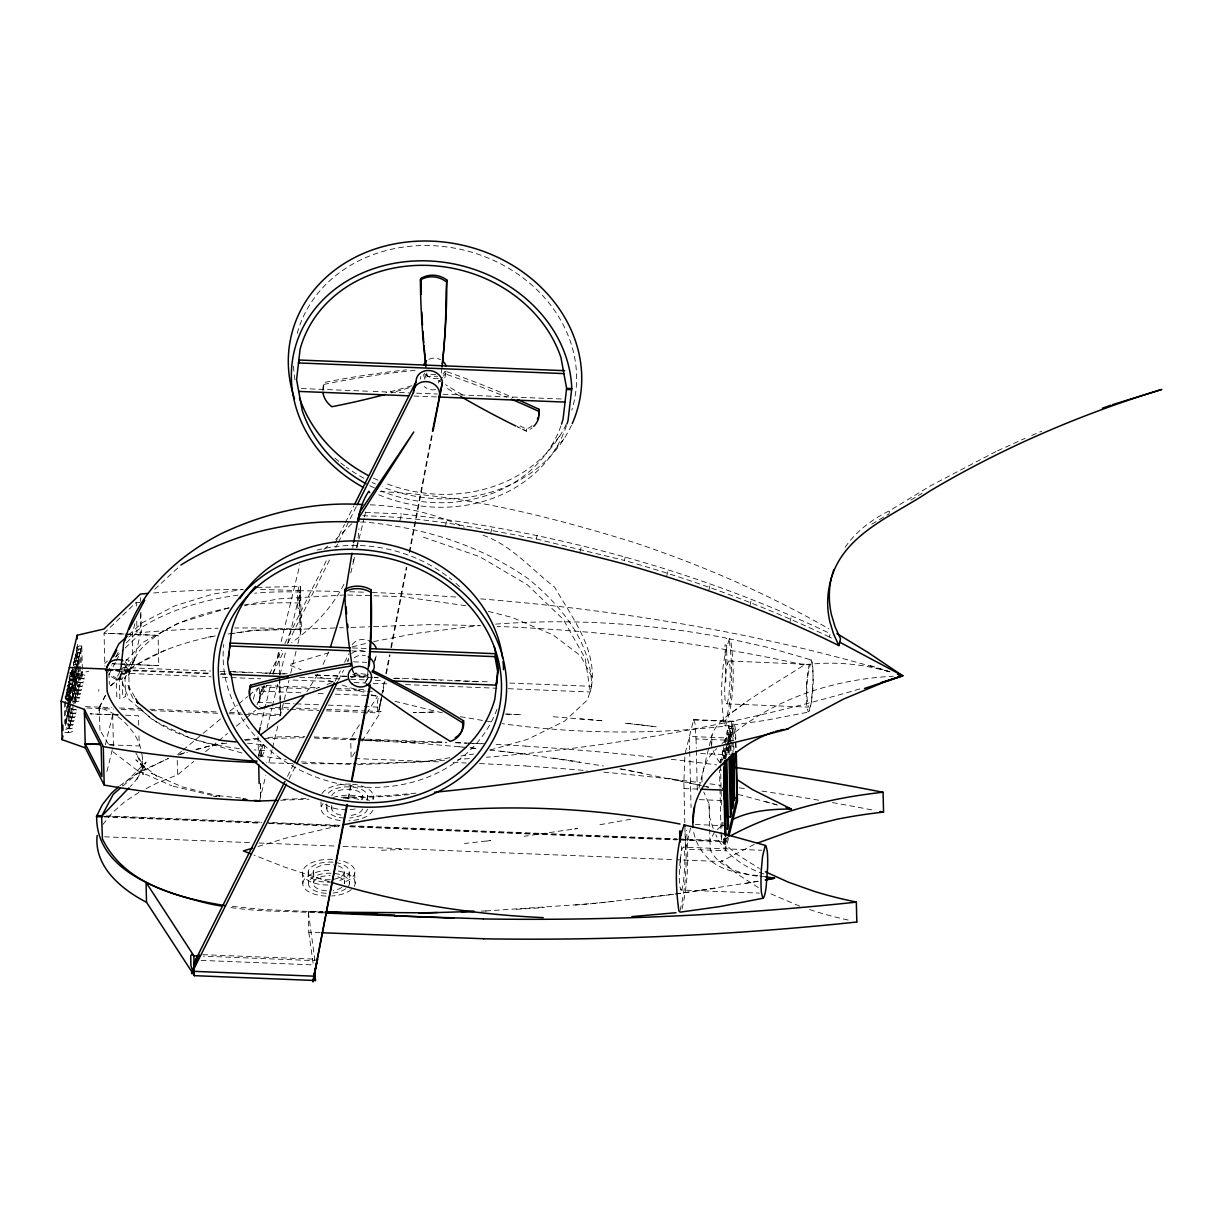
<?xml version="1.0" encoding="UTF-8"?>
<svg xmlns="http://www.w3.org/2000/svg" width="1223" height="1223" viewBox="0 0 1223 1223"><rect width="100%" height="100%" fill="white"/><g stroke="black" fill="none" stroke-linecap="round" stroke-linejoin="round"><path stroke-width="0.75" stroke-dasharray="5 3.75" d="M888.968 671.687C861.604 663.6 832.557 661.154 804.245 664.93C784.493 677.832 763.794 689.573 744.425 703.194C730.33 714.431 703.959 727.547 712.994 750.158A52.436 28.741 31.6 0 0 719.934 762.816M711.71 744.761L712.046 734.947M99.078 710.609L100.347 705.243M105.514 695.398L98.987 707.781C131.258 715.379 159.204 760.125 130.295 786.465M314.433 960.728L314.632 959.153L314.984 960.651L203.308 956.172M701.987 781.94C701.681 769.359 707.276 756.899 716.754 748.644M680.095 860.763L679.422 871.861A19.568 2.232 -87.7 0 0 679.759 885.941L680.814 889.962L759.3 893.111M684.804 757.159L683.871 781.971L684.788 822.651M358.079 538.166L358.951 528.825M720.057 762.189L720.378 759.376L723.496 759.514M724.765 758.764L727.043 747.222M241.94 753.001L192.21 738.967L153.731 720.714L129.118 699.48L120.068 676.716L120.664 671.137M680.278 859.127L682.021 848.838L683.428 847.126L761.914 850.275M130.066 671.106L128.721 675.524L124.624 678.673L134.53 659.916L131.962 660.405L121.872 679.499L118.891 679.743L129.164 660.267L126.336 659.533L123.722 664.502M130.387 669.807L129.042 674.209L124.945 677.359L125.602 696.56L122.866 697.721L122.193 678.184L119.212 678.429L119.885 698.333L116.888 698.333L116.2 678.062L108.969 673.766L109.321 684.345M438.293 383.013L438.644 380.353A862.032 747.589 1 0 0 442.802 382.952M352.728 547.873L353.233 544.357M382.891 691.866L383.074 690.307L382.661 691.759M264.672 685.904L257.044 704.647M378.121 698.471L377.617 701.406A11.236 3.058 -82.2 0 0 377.861 711.343L378.442 712.933L381.576 698.792M508.386 688.702L590.327 692.004C599.989 652.883 572.868 618.899 554.585 587.071C531.195 569.291 511.321 544.954 482.825 535.17M381.194 697.859L378.457 712.52L380.093 712.642L381.01 711.557L368.169 711.037M347.944 798.879L350.818 783.958M348.509 798.925L351.383 783.989M375.048 660.817L376.47 654.488M381.561 695.994L384.419 681.058M385.857 673.598L389.449 654.932M390.886 647.471L406.311 567.227M409.17 552.292L432.132 432.85M382.83 692.31L384.985 681.119M386.422 673.659L390.015 654.993M391.436 647.533L406.862 567.289M409.736 552.353L432.697 432.927M356.642 547.43L357.728 541.896M364.255 706.588L379.405 707.184L381.148 698.593M253.299 699.357L254.873 693.517L259.368 686.822M105.514 695.138L99.002 708.545L99.399 707.001L99.094 710.38M68.778 705.319L68.61 698.883L75.826 669.271M76.147 667.987L80.825 648.786A3.929 1.926 -1.4 0 0 76.453 650.544M66.623 700.106A3.929 1.926 -1.4 0 1 68.641 699.923L76.162 669.042L76.866 697.767M77.11 665.205L81.788 646.004L76.376 645.775L77.187 680.829M65.262 723.053L69.314 706.435M70.338 702.201L77.08 674.5L82.491 674.714L82.4 671.137M65.538 725.499L78.165 673.69L88.851 671.213M64.804 732.348L68.412 732.501L74.022 709.447M73.151 701.849A5.442 2.66 -1.4 0 1 75.933 701.605L82.491 674.714M98.589 691.148L98.971 689.573M105.346 744.822L112.684 714.706L118.218 714.935L90.105 713.85L118.218 714.981M134.851 623.699L132.267 634.324L133.001 664.548L158.807 665.572L158.073 635.364L104.047 633.239L104.857 666.138M106.951 771.499L113.418 744.945L112.684 714.706M140.309 613.778L140.767 632.673L133.001 664.548L112.317 663.753M271.506 702.858L258.252 702.323L260.973 691.178L263.526 686.072M260.667 725.636L264.229 711.022M264.672 709.187L270.466 685.43M273.142 674.469L278.92 650.712L279.517 674.806M281.152 641.571L299.849 564.812M259.826 757.633L263.419 742.911M267.011 728.189L271.934 707.949M272.393 706.099L277.774 684.024M280.006 674.821L285.846 650.896M287.634 643.543L300.491 590.755A1109.704 450.523 -2 0 1 342.104 591.535M259.566 800.973L265.804 775.382M268.907 762.693L272.072 749.714M272.53 747.865L277.957 725.591M244.34 714.339L280.342 715.776L288.964 680.34M290.738 673.109L296.165 650.85M297.862 643.787L301.424 629.172L337.655 627.888M350.787 572.899L354.762 556.603L353.019 562.014M356.963 547.552L364.026 518.567M364.469 516.763L365.784 511.321M348.631 658.417L347.852 661.597A13.239 11.435 13.7 0 1 348.234 658.631M399.875 520.723L401.526 513.92C549.524 530.644 695.566 569.352 830.188 633.575L829.362 636.969L832.313 638.467M374.131 662.652L376.072 654.702M444.805 377.907L446.364 371.532A11.787 10.197 13.7 0 1 443.445 376.011M379.405 707.184L382.111 696.055M445.34 526.486L447.006 519.683M490.591 533.702L492.242 526.914M362.681 515.8C421.232 516.626 478.957 527.984 536.286 538.961L537.111 535.552M579.84 552.414L581.491 545.611M829.362 636.969C763.458 605.492 694.695 580.237 624.418 560.44L625.243 557.046M666.581 576.629L668.232 569.826M708.698 590.709L710.349 583.906M685.308 752.955L693.655 719.613L733.907 721.264L735.436 729.305L736.231 749.989M698.975 788.193L711.434 736.995M728.419 838.382L725.392 850.795L685.43 849.19L690.613 827.91M749.806 606.058L751.457 599.255M721.57 762.51L722.396 750.922L725.514 751.044L726.523 746.901L726.707 754.362M724.413 742.651L725.407 738.509L728.541 738.631L729.55 734.503L726.416 734.381L726.6 741.841M726.416 734.381L727.425 730.238L730.544 730.36L731.568 726.416L731.889 739.762M723.557 759.04L724.505 755.187L721.387 755.05M727.502 745.403L733.601 721.218M725.438 759.116L728.526 746.458M729.841 741.046L733.586 726.324L735.482 739.732M724.322 838.03L724.413 841.791L721.28 841.669L722.151 831.808M727.425 837.144L725.713 844.222L723.833 844.145L724.413 841.791M789.783 622.629L791.449 615.826M996.011 451.516L930.871 485.577L889.748 510.618L888.922 514.012L870.654 524.789M120.068 676.716L122.942 667.513L210.601 671.03M360.617 522.068L364.148 522.007C422.73 527.495 480.18 544.999 528.642 579.014C561.372 605.966 591.061 641.922 591.703 686.332L587.468 699.892L564.659 721.081L527.74 739.273L489.98 750.112M680.003 910.6C686.745 884.474 687.234 856.757 684.911 829.958M682.052 908.857C688.075 883.281 688.809 856.39 686.455 830.264M322.765 390.305A22.136 18.849 22.6 0 1 323.743 384.45L324.599 382.402A894.12 764.482 21.6 0 1 406.495 369.881M353.814 675.402L354.838 672.971L368.352 674.607L367.328 677.038L353.814 675.402A893.753 716.433 6.6 0 1 352.591 668.461M328.712 651.951L322.153 666.397M364.958 682.816L368.612 676.716M259.673 693.9L264.03 685.935M269.503 674.163L281.428 650.346M284.837 643.543L327.458 558.452M335.133 543.15L344.504 524.422M345.36 522.725L353.875 505.711M258.252 702.323L266.782 685.308M272.744 673.399L283.828 651.278M288.093 642.763L330.714 557.688M335.821 547.476L337.533 544.067M338.374 542.37L356.275 506.643M287.497 776.376L293.459 764.467M335.224 681.089L340.346 670.877M344.596 662.377L348.861 653.862M289.041 779.02L295.859 765.399M338.481 680.324L343.587 670.112M108.312 670.082L127.972 672.176L138.275 652.226A152.08 74.465 -1.4 0 1 230.169 607.755M261.661 756.701L264.795 750.632A11.206 2.538 -83.9 0 0 263.816 745.311A11.007 2.492 -83.9 0 0 259.949 752.818A11.206 2.538 -83.9 0 0 259.566 755.676M107.395 672.91L111.629 664.884M115.849 656.873L118.386 652.058M115.375 662.331L108.648 675.065L115.879 679.361L120.236 671.106M116.216 660.741L119.564 654.381M136.808 779.693L146.103 762.082L122.438 785.273M714.614 831.869L709.952 840.705L710.257 849.756C719.43 868.605 742.453 874.155 761.516 876.845M343.953 584.181C332.029 607.846 313.134 627.445 291.594 642.625M317.751 674.377L306.942 691.561M367.649 809.183L366.136 811.736A20.546 10.059 -1.4 0 1 349.564 817.988M361.274 799.796L362.451 797.855A15.593 7.628 -1.4 0 0 349.61 789.324A15.593 7.628 -1.4 0 0 331.693 795.944M362.727 808.984L361.549 810.91A15.593 7.628 -1.4 0 1 348.876 815.588M355.557 739.64L350.206 739.258L359.638 724.459M366.594 713.529L377.54 696.361M355.144 752.145L351.169 758.382L350.68 738.509M362.115 741.214L381.01 711.557M365.952 681.242L367.97 678.123M845.169 547.277C856.146 531.103 872.366 519.163 889.748 510.618M372.984 810.207L370.707 813.417A26.218 12.842 -1.4 0 1 348.723 820.816M443.047 374.238L445.248 371.181L444.912 373.841A894.12 770.352 -1.3 0 1 506.643 397.2M439.393 381.484L442.711 376.898M732.332 712.321L738.371 707.765M102.854 824.501L112.073 812.959L124.379 802.028L139.59 791.938M729.443 638.803C720.133 665.618 720.362 696.667 724.199 724.796L725.484 726.003L765.139 720.454L808.495 712.107C814.136 695.872 813.983 677.068 811.675 660.053L768.441 647.517L729.443 638.803L730.727 640.026C734.564 668.14 734.794 699.189 725.484 726.003M550.595 447.114L559.737 436.061M555.12 449.514L564.277 438.461M729.137 754.881L728.449 726.294L733.586 726.324M125.663 661.23L143.045 642.32L177.427 623.44L229.527 607.632M351.857 523.673L335.668 539.404M722.044 743.599C767.799 700.229 831.227 679.361 893.371 676.227M140.034 602.45L136.288 602.297L104.047 633.239L158.073 635.41M104.796 663.462L107.471 660.879M126.275 642.824L137.022 632.52L140.767 632.673M115.696 657.118L123.813 649.352M125.159 648.052L141.379 632.52A591.428 289.622 -1.4 0 1 218.03 628.27M154.74 589.287L178.13 567.61M128.629 634.905L142.311 622.721L174.904 605.813L212.817 594.103L242.322 589.501M119.793 785.793L139.101 772.049L168.698 758.291M110.789 685.889L133.949 665.924L167.092 649.306M122.789 786.068L136.426 774.312L167.948 758.505M717.274 829.561L722.61 824.975M323.927 549.326L327.886 546.024M181.508 751.335L177.09 754.988L187.302 751.9M182.976 750.112L221.18 718.467M229.985 711.159L237.338 705.075M238.806 703.852L247.627 696.56M249.095 695.337L257.9 688.029M146.072 788.621L157.431 782.827L177.58 774.862L193.738 761.47M205.495 751.732L217.251 741.994M218.718 740.771L227.539 733.479M236.345 726.172L245.166 718.864M246.633 717.656L255.454 710.349M744.425 703.194L738.188 707.995M910.921 500.024L922.157 493.251M727.96 837.358L720.515 841.653L678.536 839.972M997.632 450.783L1025.149 438.308M754.362 844.359L721.004 861.542L677.114 859.769M1031.708 435.48L1041.553 431.245M328.972 652.654L288.75 664.792L301.148 669.669M195.818 749.332L222.922 743.049M258.022 846.515L285.448 838.244L340.865 825.296L268.449 822.452M215.202 635.945C177.029 643.436 138.168 657.148 110.59 685.797L110.574 685.277M178.497 755.034L187.394 752.405M196.292 749.76L210.524 745.541L227.035 743.08M352.178 646.845L368.215 642.901M728.77 660.986L726.661 665.633L724.765 685.721A19.568 2.232 -87.7 0 0 725.117 699.801L726.156 703.821L808.388 707.123C805.605 693.273 806.599 678.046 810.329 664.425L728.77 660.986L729.81 665.006A19.568 2.232 -87.7 0 1 730.162 679.086L728.923 695.107A24.781 2.828 -87.7 0 1 726.844 703.699L726.156 703.821M680.814 889.962L681.486 889.824A24.781 2.828 -87.7 0 0 683.581 881.248L684.804 865.227A19.568 2.232 -87.7 0 0 684.467 851.147L683.428 847.126M373.565 641.586L416.936 633.254L479.126 625.549M758.138 881.309L675.448 894.044M745.113 883.526L757.985 881.187M244.325 605.018L279.501 598.811L345.864 594.898M599.881 824.73L632.153 818.997M574.55 828.98L577.439 828.506L524.163 836.287M449.85 757.71L422.348 761.944L357.33 764.696M460.857 756.028L473.683 754.056M244.233 739.823L247.795 739.273A203.798 99.613 -1.4 0 1 260.56 738.065M228.044 634.034L253.742 630.212L301.424 629.172L253.773 630.365L228.12 634.187M207.956 637.183L215.294 636.082M245.38 740.358L262.119 738.585M715.302 888.326L675.325 894.028M673.613 894.303L593.461 903.598L483.345 911.15M639.874 898.615L673.46 894.258M486.601 841.072L490.79 840.537L464.45 843.473M575.207 905.081L614.191 901.366M415.942 793.146L387.706 795.638L340.315 797.304M399.202 849.649L401.572 849.435L379.94 850.321M495.682 624.112C572.41 618.334 649.81 623.44 725.361 637.886L729.198 639.69C733.051 667.987 733.28 699.235 723.924 726.233L721.341 726.584C648.511 734.626 574.749 733.739 502.164 723.664M516.351 909.3L544.48 907.588M99.201 707.842L99.965 730.299M339.551 627.827L343.327 627.689M350.909 627.43L371.731 626.696M373.611 626.635L428.509 624.693A1130.465 540.551 -6.9 0 1 480.608 625.779M283.446 799.307L308.089 798.436M280.648 800.224L309.052 799.231M343.113 798.038L386.651 796.494A1130.465 540.551 -6.9 0 0 412.35 794.354M481.159 911.12L488.374 910.875M257.075 587.437L300.384 586.383L301.439 629.218A591.428 289.622 -1.4 0 0 234.755 627.995M300.522 592.1L300.155 592.115A174.4 85.396 -1.4 0 0 254.644 593.216M110.299 669.455L128.736 668.996L129.225 689.375A152.08 74.465 -1.4 0 0 134.27 700.382M264.03 738.554L304.084 737.668M435.785 374.62L427.072 374.697L427.117 376.348L437.574 376.256M314.984 960.651L308.227 911.578L322.704 911.731M324.661 912.144L262.226 909.469L228.915 906.014M436.917 741.979L446.502 742.269M370.263 504.809C402.688 506.215 434.899 513.431 464.297 527.327M347.745 594.959L402.061 596.625L466.253 605.782M314.449 738.035L413.986 742.865L466.422 747.406M455.904 742.636L470.962 743.217M472.842 743.278L484.125 743.722M109.657 744.792L113.418 744.945M301.332 388.547L371.242 391.36M373.137 391.436L409.032 392.873M416.6 393.179L437.391 394.02M443.047 394.234L458.151 394.846M460.031 394.922L561.969 399.019M414.001 396.023L436.672 396.94M380.063 491.646C466.131 495.223 550.61 516.779 632.643 542.064C700.657 564.598 766.714 593.231 828.934 628.851M365.417 512.468L401.526 513.92M352.453 647.961L367.726 648.572M351.75 650.881L367.022 651.507M353.478 661.826L366.625 662.346M112.241 663.753L158.822 665.633M230.474 671.519L287.16 673.797M315.503 674.928L368.429 677.053M374.085 677.282L377.861 677.435M394.846 678.108L487.35 681.822M220.125 671.412L225.842 671.641M233.471 671.947L250.623 672.635M262.058 673.093L286.824 674.087M315.412 675.234L372.572 677.527M374.483 677.603L378.289 677.756M393.531 678.383L403.055 678.765M414.49 679.224L441.167 680.294M454.513 680.829L479.278 681.822M509.762 683.046L591.703 686.332M107.242 669.073L211.487 673.261M220.966 673.644L226.652 673.873M299.681 677.252L339.367 678.841M350.695 679.3L367.71 679.973M375.262 680.278L382.814 680.584M106.615 669.715L210.845 673.904M220.4 674.286L228.028 674.592M106.921 670.387L119.365 670.892M121.153 670.968L130.051 671.32M121.566 673.17L211.12 676.778M222.555 677.236L260.667 678.765M293.061 680.064L334.98 681.746M354.043 682.51L365.478 682.969M373.091 683.275L390.244 683.963M405.486 684.574L496.951 688.243M69.482 672.956L74.878 673.17L75.612 702.95M74.909 674.225L69.497 674.011L70.185 701.635M70.965 674.347L74.557 674.485L75.291 704.265M70.98 675.386L74.588 675.539M266.4 685.614L319.096 687.723M336.035 688.411L356.734 689.237M358.614 689.313L366.136 689.619M261.263 686.898L314.265 689.023M336.982 689.94L365.371 691.071M367.267 691.148L372.954 691.377M260.973 691.178L301.041 692.799M318.209 693.487L325.838 693.793M335.377 694.175L369.285 695.535M371.119 695.612L378.457 695.902M284.76 703.393L294.223 703.775M296.119 703.852L318.836 704.754M328.299 705.136L362.375 706.512M693.349 719.95L733.311 721.555M506.75 714.094L521.426 714.767L505.13 714.064M275.129 707.307L288.475 707.842M296.104 708.148L317.093 708.988M326.633 709.371L366.334 710.96M728.449 726.294L733.372 726.569M269.794 708.576L288.659 709.325M290.554 709.401L318.851 710.548M326.403 710.853L379.222 712.963M728.587 726.126L729.611 728.663L732.73 728.786L733.617 739.655M85.442 706.634L111.981 707.689M119.564 707.995L140.416 708.836M149.894 709.218L218.122 711.954M229.496 712.413L240.855 712.871M248.437 713.177L280.663 714.461M87.032 708.01L113.556 709.08M121.138 709.386L141.99 710.227M151.469 710.609L217.801 713.269M229.175 713.728L242.444 714.263M125.587 715.256L138.489 715.745L138.719 725.224M693.655 719.613L695.046 723.634L696.04 738.921L734.09 740.45M325.043 737.484L356.306 738.738M358.186 738.814L446.181 742.346M455.43 742.713L466.529 743.156M468.378 743.232L481.327 743.752M350.206 739.258L359.715 739.64M361.626 739.716L436.733 742.743M700.534 753.567L725.27 754.56M364.469 740.267L383.166 741.016M109.428 744.822L139.223 746.015L138.902 732.776M721.723 770.108L719.537 770.031L719.95 787M354.93 758.535L441.641 762.021M453.014 762.479L466.284 763.014M479.554 763.549L525.814 765.919M683.947 788.545L699.174 789.156M699.434 799.628L722.258 800.545M695.291 824.531L723.817 825.678M106.218 815.94L260.82 822.146M350.512 825.754L676.885 838.856M678.78 838.932L720.775 840.614L736.231 853.853L759.422 868.529M103.542 816.368L261.814 822.712M269.442 823.018L340.009 825.861M349.533 826.244L709.952 840.705L709.676 829.622M104.062 816.903L260.56 823.186M268.189 823.492L338.817 826.335M350.267 826.794L676.625 839.895M104.551 836.792L251.51 842.693M259.138 842.999L335.484 846.056M343.113 846.362L675.203 859.693M308.227 911.578L323.438 912.19M323.331 912.954L282.681 911.318A203.798 99.98 -1.4 0 1 228.013 907.16M308.334 912.358L308.808 932.232L320.074 932.69M202.743 954.659L315.672 959.199M201.122 960.391L312.798 964.871M301.393 761.929L355.465 764.604M496.125 744.348L525.324 746.045M553.285 716.739L603.658 720.882L580.268 718.864M400.961 742.086L418.541 743.263M459.252 746.779L462.86 747.146M470.091 747.865L477.306 748.583L468.21 747.559M240.564 798.008L216.761 795.531L219.895 796.249L182.166 786.893L151.163 773.181L157.003 776.208L135.799 759.819L146.378 770.261L135.86 753.032M213.306 796.158L217.006 796.54L171.617 785.823M247.459 743.187L263.22 744.868M264.795 750.632L261.615 750.295A152.08 74.465 -1.4 0 1 254.155 749.913M489.75 749.989L521.732 753.613L603.459 765.95M500.421 751.197L526.532 754.285M553.209 758.046L579.947 761.975M258.664 755.554L286.518 759.835M757.878 875.607C739.625 873.497 719.567 870.883 706.344 856.65A52.436 50.495 -58.4 0 1 693.395 830.616M759.728 875.897L765.292 876.769M460.352 716.678L483.972 720.683M485.791 720.989L493.068 722.212M620.902 768.9L701.421 785.563M619.816 768.885L645.316 773.609M442.344 712.871L394.158 701.085M669.18 778.363L701.345 785.594M536.286 538.961L624.418 560.44M803.863 664.991L802.548 664.67C723.083 646.799 642.167 636.052 561.005 630.013A1130.465 540.551 -6.9 0 0 497.211 626.405M488.344 611.393L512.269 617.477L553.148 634.997L580.573 655.773L592.712 678.368M738.172 794.43L777.125 804.826M371.165 694.71L378.243 696.682M329.354 881.829L284.149 866.939L254.032 855.106M765.078 801.524L777.369 805.055M870.057 665.511L889.977 671.779M333.115 682.006L315.32 675.234M342.18 685.033L365.723 692.906M809.626 909.53L814.518 911.166A283.002 138.581 -1.4 0 0 849.481 920.353M423.479 537.218L479.584 556.664L527.266 584.686L563.268 619.388L585.16 658.387L590.327 692.004M799.659 906.151L767.509 892.438M759.223 872.213L764.329 874.216M137.343 770.658L171.755 785.793M532.158 425.65A22.136 19.125 -0.2 0 1 526.425 429.028L524.805 428.264A862.032 747.589 1 0 1 517.39 424.61M755.814 870.883C738.906 863.652 723.634 851.712 715.776 834.743M758.413 887.592L736.72 873.726L721.264 860.488M112.837 751.702L137.526 770.643M108.373 744.073L99.736 729.734M713.192 828.537L709.447 816.643L709.05 803.725L703.775 792.045M134.836 697.125L127.62 684.651L129.225 689.375M137.389 755.768L142.097 767.188L143.091 774.786L142.51 757.541M351.307 667.789L355.037 676.304A861.649 752.756 2.8 0 1 348.861 678.75M424.549 373.107L426.46 379.558M423.479 374.483L424.916 379.329M354.12 886.476A26.218 12.842 -1.4 0 0 355.22 883.144L354.242 868.712A26.218 12.842 -1.4 0 0 339.474 860.228M355.22 883.144L354.517 879.826A26.218 12.842 -1.4 0 0 338.159 871.051M308.808 932.232L313.424 965.666M337.808 876.784A15.593 7.628 -1.4 0 1 344.336 881.554L344.55 883.541L344.06 870.44A15.593 7.628 -1.4 0 0 337.533 865.67M348.341 886.323A20.546 10.059 -1.4 0 0 349.488 883.725L349.243 881.11A20.546 10.059 -1.4 0 0 327.168 873.268A20.546 10.059 -1.4 0 0 308.471 883.663A20.546 10.059 -1.4 0 0 327.275 893.325M355.037 676.304L354.945 673.644A862.032 752.986 2.9 0 1 351.872 674.897M735.573 742.437L735.742 749.867M733.785 746.076L733.876 749.791M732.73 728.786L733.005 740.098M733.051 741.994L733.28 751.411M731.629 722.059L731.797 728.755M731.935 741.673L732.164 751.197M730.544 730.36L730.865 743.416M730.911 745.281L731.094 752.741M729.611 728.663L730.162 751.289M729.55 734.503L729.948 751.289M729.367 741.245L729.29 738.065L689.329 736.46L689.65 749.546M727.028 664.165L726.554 645.163L724.994 644.857L725.912 682.342M728.541 738.631L728.954 755.417M727.425 730.238L728.021 754.484M726.645 743.706L726.921 754.897M725.407 738.509L725.591 745.969M725.636 747.834L725.912 759.024M725.514 751.044L725.698 758.505M724.551 748.247L724.765 757.572M724.505 755.187L724.597 758.917M723.404 746.779L723.68 757.97M725.575 838.657L725.713 844.222M725.071 837.526L725.392 850.795M722.396 750.922L722.625 760.247M723.695 838.581L723.833 844.145M723.022 822.208L723.114 825.938M720.378 759.376L720.469 763.198M720.515 765.094L721.539 807.042M721.922 822.284L722.105 829.913M719.995 788.881L721.004 830.356M721.05 832.236L721.28 841.669M709.05 803.725L709.63 827.772M696.04 738.921L696.269 748.384M696.33 750.28L697.293 790.089M689.696 751.426L691.071 807.532M684.834 824.547L685.43 849.19M681.578 846.499L681.67 850.306M680.278 857.308L680.554 868.483M373.244 795.745L373.336 799.445M367.496 795.439L367.634 801.004M362.589 795.867L362.665 799.567M349.212 872.611L349.488 883.725M331.739 805.361L331.83 809.06M326.786 803.924L326.923 809.488M320.992 801.768L321.16 809.183M313.195 871.846L313.47 882.975M308.272 871.663L308.548 882.792M300.399 633.438L299.467 594.974L300.231 634.156M302.54 872.244L302.815 883.373A26.218 12.842 -1.4 0 0 328.238 896.107M279.761 677.832L280.312 699.816M280.342 701.65L280.74 717.412M279.44 679.147L280.342 715.776M259.414 688.625L259.857 706.695M260.438 783.347L260.759 796.173M260.285 784.004L260.606 796.8M257.992 736.613L258.496 757.006M177.228 760.4L177.58 774.862M140.523 597.711L140.614 601.38M140.874 612.371L141.379 632.52M136.288 602.297L136.38 606.073M136.747 621.177L137.022 632.52M82.354 669.333L81.788 646.004A3.929 1.926 -1.4 0 0 77.416 647.762A3.929 1.926 -1.4 0 0 80.856 649.841A3.929 1.926 -1.4 0 0 76.483 651.599A3.929 1.926 -1.4 0 0 79.908 653.678A3.929 1.926 -1.4 0 0 75.536 655.436A3.929 1.926 -1.4 0 0 78.975 657.515A3.929 1.926 -1.4 0 0 74.603 659.289A3.929 1.926 -1.4 0 0 78.043 661.353A3.929 1.926 -1.4 0 0 73.762 662.866A3.929 1.926 -1.4 0 0 76.116 665.098M80.825 648.786L81.207 664.196M81.375 671.381L81.544 678.566M76.468 651.049A3.929 1.926 -1.4 0 0 79.892 652.623L80.183 664.456M80.214 666.245L80.611 682.403M75.78 664.915L75.52 654.381A3.929 1.926 -1.4 0 0 78.945 656.461L79.159 664.701M79.189 666.489L79.678 686.241M75.322 688.503L74.588 658.234A3.929 1.926 -1.4 0 0 78.012 660.298L78.134 664.945M78.18 666.749L78.746 690.078M77.446 644.383L78.134 676.992M74.389 692.356L73.64 662.071A3.929 1.926 -1.4 0 0 77.08 664.15L77.813 693.93M75.811 666.214L76.254 684.666M71.79 670.25A3.929 1.926 -1.4 0 0 75.215 671.824L75.933 701.605M70.598 674.897A5.442 2.66 -1.4 0 0 74.236 675.83L74.924 703.821M70.475 702.491L69.864 677.603A3.929 1.926 -1.4 0 0 73.304 679.667L73.9 704.066M72.738 666.963L73.456 696.193M69.665 711.725L68.931 681.44A3.929 1.926 -1.4 0 0 72.356 683.519L72.83 702.522M72.876 704.31L73.09 713.299M72.509 700.03L71.805 670.8A3.929 1.926 -1.4 0 1 73.273 669.485M68.733 715.562L67.984 685.277A3.929 1.926 -1.4 0 0 71.423 687.357L71.76 700.978M71.928 708.163L72.157 717.137M67.066 689.619A3.929 1.926 -1.4 0 0 70.491 691.194L70.735 701.222M70.903 708.407L71.224 720.974M69.191 675.325L69.849 702.247M66.287 699.908L66.118 692.952A3.929 1.926 -1.4 0 0 69.558 695.031L69.711 701.482M69.757 703.271L70.277 724.811M68.824 707.108L69.344 728.648M67.754 705.564L68.412 732.501M67.051 689.115L67.357 701.452M67.387 702.736L67.8 719.399M66.455 706.573L66.852 723.236M69.558 695.031A3.929 1.926 -1.4 0 0 65.186 696.804L65.216 698.348M65.293 701.436L65.92 727.074M64.284 702.201L64.819 723.741M300.384 586.383L300.782 602.939L297.51 603.015A152.08 74.465 -1.4 0 0 244.814 605.416M526.425 429.028L526.44 431.153L517.375 426.781L526.44 431.153A22.136 19.125 -0.2 0 0 532.173 427.79M349.64 591.749A1109.704 450.523 -2 0 1 364.699 592.222M372.22 592.498A1109.704 450.523 -2 0 1 457.998 597.176M480.715 598.888A1109.704 450.523 -2 0 1 890.222 671.962M153.701 592.972A591.428 289.622 -1.4 0 1 243.377 589.486M260.56 589.578A591.428 289.622 -1.4 0 1 300.491 590.755M859.8 688.946A1109.704 626.054 -3.7 0 1 486.357 757.251M469.265 758.581A1109.704 626.054 -3.7 0 1 457.861 759.376M444.545 760.217A1109.704 626.054 -3.7 0 1 353.279 763.595M351.383 763.611A1109.704 626.054 -3.7 0 1 302.066 763.611M292.603 763.458A1109.704 626.054 -3.7 0 1 266.171 762.816M323.743 384.45A893.753 764.344 21.6 0 1 417.074 370.126M323.759 390.29A22.136 18.849 22.6 0 1 324.599 382.402M411.845 385.749A861.649 730.024 23.6 0 1 385.887 392.858M409.308 387.691A862.032 730.528 23.6 0 1 391.054 392.889M462.386 394.815A862.032 747.589 1 0 1 445.569 384.679M446.854 371.731A893.753 769.894 -1.4 0 1 512.941 397.536M459.313 395.686A861.649 747.391 1 0 1 445.248 387.294M441.778 368.429A862.032 778.118 22.9 0 1 441.213 373.046M427.117 376.348A894.12 815.175 24.1 0 1 426.705 373.137M435.541 389.633A11.787 10.197 13.7 0 1 424.167 386.514M420.559 379.115A11.787 10.197 13.7 0 1 420.895 376.47M438.262 378.473A11.787 10.197 13.7 0 1 424.977 373.153M428.921 359.287A11.787 10.197 13.7 0 1 440.616 359.745M571.462 425.329A147.769 127.727 13.7 0 1 382.188 486.83M375.4 483.956A147.769 127.727 13.7 0 1 372.067 482.428M363.904 478.269A147.769 127.727 13.7 0 1 346.201 467.094M344.672 465.963A147.769 127.727 13.7 0 1 340.193 462.508M338.74 461.331A147.769 127.727 13.7 0 1 334.491 457.708M566.463 425.635A141.226 122.071 13.7 0 1 376.776 493.97M297.22 333.359A142.587 123.248 13.7 0 1 469.586 251.602A142.587 123.248 13.7 0 1 571.783 410.148M566.218 424.35A142.587 123.248 13.7 0 1 384.863 483.07M377.968 480.18A142.587 123.248 13.7 0 1 372.923 477.841M294.972 379.833A142.587 123.248 13.7 0 1 293.52 365.387M560.944 425.833A136.059 117.607 13.7 0 1 381.117 490.912M374.269 487.901A136.059 117.607 13.7 0 1 369.285 485.455M128.828 637.045A174.4 85.396 -1.4 0 1 237.874 595.127M124.654 664.96A11.206 9.432 27.3 0 1 127.972 672.176M525.768 766.041A1511.781 740.267 -1.4 0 1 587.147 770.658M603.795 772.141A1511.781 740.267 -1.4 0 1 700.871 782.705M709.936 783.851A1511.781 740.267 -1.4 0 1 720.79 785.288M739.334 787.826A1511.781 740.267 -1.4 0 1 744.99 788.636M761.883 791.098A1511.781 740.267 -1.4 0 1 819.548 800.346M832.435 802.594A1511.781 740.267 -1.4 0 1 874.445 810.39M525.294 746.152A1511.827 740.282 -1.4 0 1 654.825 757.434M671.274 759.3A1511.827 740.282 -1.4 0 1 716.693 764.925M267.898 737.5A203.798 99.613 -1.4 0 1 304.817 736.643M314.036 736.949A203.798 99.613 -1.4 0 1 324.997 737.576M340.239 820.511A26.218 12.842 -1.4 0 1 323.04 803.664M333.069 797.518A26.218 12.842 -1.4 0 1 369.331 800.622M355.174 808.969A26.218 12.842 -1.4 0 1 348.448 809.702M346.736 809.748A26.218 12.842 -1.4 0 1 325.089 804.306M322.001 793.62A26.218 12.842 -1.4 0 1 350.833 784.126M352.514 784.249A26.218 12.842 -1.4 0 1 372.709 799.093M328.268 793.192A20.546 10.059 -1.4 0 1 355.373 787.536A20.546 10.059 -1.4 0 1 365.86 800.622M344.198 818.034A20.546 10.059 -1.4 0 1 328.544 804.306M345.131 798.053A20.546 10.059 -1.4 0 1 358.782 799.445M340.911 815.099A15.593 7.628 -1.4 0 1 331.968 807.073M70.231 674.026A5.442 2.66 -1.4 0 1 75.23 672.879A3.929 1.926 -1.4 0 1 71.805 671.305M75.52 654.381A3.929 1.926 -1.4 0 1 79.892 652.623M74.588 658.234A3.929 1.926 -1.4 0 1 78.945 656.461M73.64 662.071A3.929 1.926 -1.4 0 1 78.012 660.298M73.472 664.976A3.929 1.926 -1.4 0 1 77.08 664.15M70.2 672.971A5.442 2.66 -1.4 0 1 75.215 671.824M331.785 682.755A862.032 752.986 2.9 0 1 325.547 685.094M319.295 687.372A862.032 752.986 2.9 0 1 316.161 688.503M368.077 670.128A862.032 702.935 6.9 0 1 367.328 677.038M368.658 674.683A11.787 10.197 13.7 0 1 354.487 672.482M354.135 657.943A11.787 10.197 13.7 0 1 365.387 655.742M496.981 709.309A141.226 122.071 13.7 0 1 335.438 782.995A141.226 122.071 13.7 0 1 223.717 644.536M317.002 550.151A136.059 117.607 13.7 0 1 451.791 579.84M455.904 583.34A136.059 117.607 13.7 0 1 460.093 587.178M352.193 644.766A13.239 11.435 13.7 0 1 370.034 641.265M351.505 653.602A13.239 11.435 13.7 0 1 367.313 652.409M259.016 755.615A11.16 1.269 -87.7 0 1 260.912 744.715A11.16 1.269 -87.7 0 1 261.401 758.78M239.311 748.568A152.08 74.465 -1.4 0 1 139.942 707.903M125.327 662.193A11.206 9.769 -1.4 0 1 128.736 668.996M351.322 889.595A26.218 12.842 -1.4 0 1 331.662 895.985M302.815 883.373A26.218 12.842 -1.4 0 1 329.782 870.409M354.945 872.03A26.218 12.842 -1.4 0 1 342.654 882.761M327.963 884.993A26.218 12.842 -1.4 0 1 302.647 871.403A26.218 12.842 -1.4 0 1 332.931 859.387M335.714 862.536A20.546 10.059 -1.4 0 1 349.258 871.296A20.546 10.059 -1.4 0 1 337.472 881.095M332.35 881.982A20.546 10.059 -1.4 0 1 308.211 872.106A20.546 10.059 -1.4 0 1 334.017 862.307M345.864 888.693A20.546 10.059 -1.4 0 1 332.625 893.096M341.89 887.317A15.593 7.628 -1.4 0 1 333.222 890.527M326.495 890.833A15.593 7.628 -1.4 0 1 313.531 882.639A15.593 7.628 -1.4 0 1 330.195 875.622M344.29 872.427A15.593 7.628 -1.4 0 1 331.632 879.597M330.286 879.704A15.593 7.628 -1.4 0 1 313.271 871.525A15.593 7.628 -1.4 0 1 333.894 864.844M70.628 675.952A5.442 2.66 -1.4 0 0 74.251 676.885A3.929 1.926 -1.4 0 0 69.894 678.658A3.929 1.926 -1.4 0 0 73.319 680.722A3.929 1.926 -1.4 0 0 68.947 682.495A3.929 1.926 -1.4 0 0 72.386 684.574A3.929 1.926 -1.4 0 0 68.014 686.332A3.929 1.926 -1.4 0 0 71.454 688.411A3.929 1.926 -1.4 0 0 67.082 690.169A3.929 1.926 -1.4 0 0 70.521 692.249A3.929 1.926 -1.4 0 0 66.149 694.007A3.929 1.926 -1.4 0 0 69.573 696.086A3.929 1.926 -1.4 0 0 65.216 697.859A3.929 1.926 -1.4 0 0 68.641 699.923M65.736 729.474A3.929 1.926 -1.4 0 1 71.5 729.091A3.929 1.926 -1.4 0 1 71.561 731.935A3.929 1.926 -1.4 0 1 65.782 731.828M76.04 709.279A3.929 1.926 -1.4 0 1 70.598 707.872M68.61 698.883A3.929 1.926 -1.4 0 1 65.186 696.804M66.118 692.952A3.929 1.926 -1.4 0 1 70.491 691.194M67.311 688.625A3.929 1.926 -1.4 0 1 71.423 687.357M67.984 685.277A3.929 1.926 -1.4 0 1 72.356 683.519M68.931 681.44A3.929 1.926 -1.4 0 1 73.304 679.667M69.864 677.603A3.929 1.926 -1.4 0 1 74.236 675.83M806.721 682.908L806.416 689.741A23.772 2.721 -87.7 0 0 806.844 706.848L808.113 711.74L808.923 711.572A30.101 3.44 -87.7 0 0 811.46 701.146L812.974 681.685A23.772 2.721 -87.7 0 0 812.546 664.563L811.277 659.686L810.452 659.839L807.914 670.265L806.721 682.908M432.743 712.015L413.481 712.688L435.052 712.061L432.743 712.015M641.494 724.933L624.647 723.129L656.308 726.859L641.494 724.933M708.499 787.199L703.133 785.992L708.514 787.199M299.696 603.26A11.16 1.269 -87.7 0 0 299.283 586.413A11.16 1.269 -87.7 0 0 297.51 603.015A11.16 1.269 -87.7 0 0 299.696 603.26M74.053 701.268A3.929 1.926 -1.4 0 0 80.305 699.846A3.929 1.926 -1.4 0 0 74.863 697.936A3.929 1.926 -1.4 0 0 74.053 701.268M79.663 678.23A3.929 1.926 -1.4 0 0 85.916 676.793A3.929 1.926 -1.4 0 0 80.473 674.897A3.929 1.926 -1.4 0 0 79.663 678.23M78.731 682.067A3.929 1.926 -1.4 0 0 84.983 680.645A3.929 1.926 -1.4 0 0 79.541 678.734A3.929 1.926 -1.4 0 0 78.731 682.067M77.798 685.904A3.929 1.926 -1.4 0 0 84.051 684.483A3.929 1.926 -1.4 0 0 78.608 682.587A3.929 1.926 -1.4 0 0 77.798 685.904M76.85 689.741A3.929 1.926 -1.4 0 0 83.118 688.32A3.929 1.926 -1.4 0 0 77.66 686.424A3.929 1.926 -1.4 0 0 76.85 689.741M75.918 693.594A3.929 1.926 -1.4 0 0 82.17 692.157A3.929 1.926 -1.4 0 0 76.728 690.261A3.929 1.926 -1.4 0 0 75.918 693.594M74.985 697.431A3.929 1.926 -1.4 0 0 81.238 695.994A3.929 1.926 -1.4 0 0 75.795 694.098A3.929 1.926 -1.4 0 0 74.985 697.431M67.464 728.312A3.929 1.926 -1.4 0 0 73.716 726.89A3.929 1.926 -1.4 0 0 68.274 724.994A3.929 1.926 -1.4 0 0 67.464 728.312M68.396 724.475A3.929 1.926 -1.4 0 0 74.649 723.053A3.929 1.926 -1.4 0 0 69.207 721.157A3.929 1.926 -1.4 0 0 68.396 724.475M69.329 720.637A3.929 1.926 -1.4 0 0 75.581 719.216A3.929 1.926 -1.4 0 0 70.139 717.32A3.929 1.926 -1.4 0 0 69.329 720.637M70.261 716.8A3.929 1.926 -1.4 0 0 76.529 715.363A3.929 1.926 -1.4 0 0 71.072 713.468A3.929 1.926 -1.4 0 0 70.261 716.8M71.194 712.963A3.929 1.926 -1.4 0 0 77.462 711.526A3.929 1.926 -1.4 0 0 72.004 709.63A3.929 1.926 -1.4 0 0 71.194 712.963"/><path stroke-width="1.5" d="M724.551 761.302L723.817 783.576L725.025 835.63M250.302 687.357L250.455 685.277A893.753 776.697 5.4 0 1 350.466 663.432L350.558 666.092A894.12 777.14 5.4 0 0 250.302 687.357A22.136 19.278 4.2 0 0 258.619 709.004L268.418 706.206A861.649 752.756 2.8 0 0 347.317 679.361M725.254 760.523L724.261 782.919L725.484 834.942M120.863 669.287L123.661 643.283L126.489 634.248M350.542 647.884L230.26 643.053L227.616 662.713L229.756 674.439L288.338 676.793M228.441 658.723L229.251 651.767M229.649 648.282L231.85 629.234A136.059 117.607 13.7 0 1 255.576 586.367M392.247 680.966L496.079 685.125L497.654 671.427L494.948 656.644L495.651 653.709L369.636 648.649M503.387 669.761L503.509 668.66A141.226 122.071 13.7 0 0 503.02 661.536M366.029 483.727A136.059 117.607 13.7 0 1 302.234 410.531L296.577 379.68L300.109 349.121A136.059 117.607 13.7 0 1 427.469 265.391A136.059 117.607 13.7 0 1 560.96 357.529L566.616 388.379L563.084 418.939A136.059 117.607 13.7 0 1 561.525 424.106M363.537 487.518A141.226 122.071 13.7 0 1 358.629 274.732A141.226 122.071 13.7 0 1 571.753 388.547L568.084 420.269A141.226 122.071 13.7 0 1 567.044 423.846M693.135 827.405C690.46 804.214 702.384 782.735 718.895 767.463L718.941 767.402C734.702 752.313 752.833 738.86 773.746 731.996M352.3 666.718A893.753 716.433 6.6 0 1 344.718 591.856L345.008 589.379A22.136 17.886 6.8 0 1 370.966 589.761L371.272 598.23A861.649 702.95 6.9 0 1 369.193 665.969M368.245 668.4A862.032 702.935 6.9 0 0 370.737 593.736L370.966 589.761M106.89 670.601L105.423 670.326M351.964 553.163L346.002 589.394M125.098 639.919C137.572 592.528 178.466 555.624 220.935 533.824C265.085 512.834 313.822 501.292 362.834 504.579M346.873 804.474L312.905 981.901L347.439 804.52M351.536 780.213L369.82 685.048M352.102 780.259L370.386 685.079M432.483 430.985L442.374 382.539A13.239 11.435 13.7 0 0 428.952 370.477A13.239 11.435 13.7 0 0 416.11 381.484L354.731 503.998M433.049 431.062L442.374 382.539M313.868 976.168L317.552 959.275L313.868 976.168L192.73 971.291L191.507 973.63M353.493 542.584C357.651 525.34 358.431 506.062 368.918 491.203L369.728 492.655M345.329 592.941L340.636 614.558L330.5 646.967M276.872 800.362L259.566 801.019A591.428 289.622 -1.4 0 1 104.2 785.074L85.304 747.88L62.098 739.655L61.15 701.192L77.217 635.226L103.955 629.019L140.431 594.057A591.428 289.622 -1.4 0 1 148.014 593.415M62.098 739.655L62.954 736.108M229.756 674.439L230.474 671.519M286.488 784.111L192.73 971.291L195.435 960.162L284.944 781.482M258.894 732.959L260.224 727.471M358.049 519.041L359.7 512.238L413.771 431.994L358.049 519.041C448.061 521.579 536.775 541.009 623.592 563.849C697.523 584.793 770.016 611.362 838.871 645.576L840.522 638.788L835.126 626.925L831.457 614.756A109.199 94.385 13.7 0 1 831.304 577.99L833.857 569.566M357.131 504.931L413.389 392.629L416.095 381.484M497.532 672.482L498.25 669.562M496.079 685.125L496.783 682.205M725.743 836.287L724.643 760.782M727.058 805.667L727.333 816.857L730.452 816.979L731.461 812.852L730.085 756.884M733.968 753.506L734.488 800.438L733.326 753.307M727.868 835.37L736.934 798.16L735.787 751.732M728.847 836.608L737.484 801.157L736.277 751.885M694.618 806.492L692.753 822.575M425.91 366.717A894.12 815.175 24.1 0 1 420.391 279.975L421.109 278.355A22.136 20.088 23.4 0 1 446.777 279.914L446.777 281.626A862.032 778.118 22.9 0 1 442.298 363.812M442.099 367.007A861.649 777.568 22.9 0 0 446.12 291.043L446.777 279.914M106.936 667.009C108.893 660.496 117.148 657.867 123.003 660.71M106.829 667.406L118.83 643.925L127.268 636.128M438.95 397.399L439.653 393.684A13.239 11.435 13.7 0 0 426.246 381.622A13.239 11.435 13.7 0 0 413.389 392.629M194.136 962.868L197.698 956.034M192.73 971.291L198.982 954.506M294.315 762.77L334.368 682.786M296.715 763.702L337.624 682.021M462.569 722.808L463.578 720.836A894.12 761.898 28.2 0 0 372.633 670.479L371.991 671.886A893.753 761.608 28.3 0 1 462.569 722.808A22.136 18.865 27.1 0 1 450.339 741.352L448.765 740.374A862.032 733.479 25.7 0 1 366.304 683.84M113.357 656.69L116.72 650.177M225.215 905.616C179.399 898.171 124.226 884.397 102.411 838.764L101.631 816.291L113.235 794.308L120.053 788.422M129.103 629.386L144.757 600.172M259.566 801.019L255.897 800.53M303.839 696.147L282.773 718.191L260.851 734.656M765.537 845.445L723.099 833.643L684.085 824.944C674.775 851.758 675.02 882.807 678.857 910.921L680.141 912.144L719.797 906.595L763.152 898.232M101.631 816.291L128.996 787.826M718.895 767.463L731.537 756.074M118.417 787.016L111.583 793.07L102.365 804.627L96.418 816.597L102.151 816.826M434.379 792.275A1130.465 540.551 -6.9 0 0 524.04 781.696C612.555 769.405 700.427 752.283 786.786 729.305L843.488 699.097L882.609 682.755L902.65 675.753L868.192 652.562L836.884 633.499M180.866 565.057C233.104 531.974 295.828 518.98 357.07 522.129M730.941 835.645C763.855 817.927 799.918 806.813 836.425 799.383A283.002 138.581 -1.4 0 1 883.082 792.229L883.556 812.103A283.002 138.581 -1.4 0 0 836.914 819.257L793.406 830.127L757.465 843.09M732.287 819.639C750.509 810.727 771.361 808.969 791.388 809.091L752.39 789.538L737.423 779.831M1102.397 408.176L1110.988 405.195M864.462 688.473L902.65 675.753L839.697 642.182M1112.716 404.599L1161.85 389.434C1080.796 414.169 1002.371 447.893 929.495 491.249C892.179 516.519 839.911 535.062 829.653 584.777A109.199 94.385 13.7 0 0 829.805 621.544L833.459 633.713L838.871 645.576M252.534 848.166L243.392 850.933L250.486 853.715M775.397 731.492L778.699 730.498M260.407 708.499L268.418 706.206M342.669 824.944C453.595 802.288 568.909 802.594 680.003 824.027M765.43 879.933L774.556 878.206L765.292 876.769M765.353 879.857L774.556 878.206L770.826 877.808M785.976 729.214L788.285 728.893M780.35 730.009L784.096 729.474M631.863 916.608L675.983 912.725M898.936 675.937L902.65 675.753L897.529 674.225M461.3 911.823L473.928 911.38M474.157 911.425L427.943 912.832L326.51 912.19M418.786 912.878L437.36 912.541M359.363 912.847L377.173 913.092M394.57 915.828L483.223 918.855M483.712 938.729L321.939 932.767M566.616 388.379L571.753 388.547M84.463 713.62L101.157 746.443L101.906 776.651L85.213 743.844L100.255 744.425M564.613 370.676L299.222 360.021L298.504 362.941L563.91 373.596M566.494 389.449L571.63 389.648M298.718 391.406L408.329 395.793M438.568 397.016L565.041 402.092M229.542 645.973L349.839 650.804M370.844 651.66L494.948 656.644M69.344 667.559L107.257 669.073M85.213 743.844L100.103 744.44M722.472 788.438L724.337 788.499M701.069 789.232L723.909 790.15M735.054 798.084L736.934 798.16M102.411 815.787L96.678 815.558C95.211 871.846 163.851 892.423 207.803 903.415A203.798 99.98 -1.4 0 0 222.403 906.274M326.434 911.884L341.385 912.48M325.349 912.266L394.754 915.064M325.211 913.031L453.764 918.198M199.517 956.019L193.846 955.79L191.996 954.23L190.712 955.759L190.941 965.696L194.319 975.664L315.473 980.525L314.846 973.615M543.226 917.617C472.047 914.452 401.19 903.155 332.885 882.807M254.017 800.392L259.566 800.973M236.07 741.964L220.889 740.358L185.009 731.14L186.431 731.751L157.446 718.405L136.762 701.712L138.444 703.347L135.738 698.669M787.887 808.082L791.388 809.091L786.037 807.486M61.15 701.192L84.356 709.416L103.267 746.611L104.2 785.074M765.415 871.785L788.468 882.226L814.044 891.292A283.002 138.581 -1.4 0 0 856.329 902.024L856.819 921.897M194.197 970.252L194.319 975.664L146.531 902.284C121.52 889.411 93.881 866.664 97.167 835.431M684.085 824.944L685.384 826.152M494.352 646.57L498.373 668.492L494.841 699.052A136.059 117.607 13.7 0 1 367.466 782.781A136.059 117.607 13.7 0 1 233.99 690.643L230.795 673.246M314.449 973.095L315.473 980.525M732.21 753.108L733.479 804.566L732.47 808.709L731.14 754.606M729 757.297L730.452 816.979M726.844 759.972L728.434 825.25L727.425 829.393L725.743 760.37M725.958 760.889L726.187 770.215M723.695 767.127L724.475 799.536M724.628 805.254L725.315 833.841M681.303 835.095L681.211 831.288L679.636 830.998L679.912 842.402M258.68 764.467L259.138 783.546M194.105 966.629L193.846 955.79L146.057 882.395L146.531 902.284M106.615 669.531L107.135 691.347A174.4 85.396 -1.4 0 0 257.09 761.119M84.356 709.416L85.304 747.88M77.217 635.226L77.309 638.895M62.832 725.101L62.969 730.483M358.874 515.647L358.905 521.288M517.574 399.569A893.753 769.894 -1.4 0 1 538.961 409.292L538.961 411.432A22.136 19.125 -0.2 0 1 533.778 426.338M902.65 675.753A1109.704 626.054 -3.7 0 1 881.34 682.48M322.903 392.338A22.136 18.849 22.6 0 0 331.907 406.724L333.634 406.372A862.032 730.528 23.6 0 0 384.924 394.54M538.961 409.292A22.136 19.125 -0.2 0 1 538.747 415.285M538.196 417.226A22.136 19.125 -0.2 0 1 537.417 419.107M511.29 399.157A894.12 770.352 -1.3 0 1 538.961 411.432M515.877 426.063A861.649 747.391 1 0 1 460.735 396.512M420.391 279.975A22.136 20.088 23.4 0 1 446.074 281.55M425.772 363.46A893.753 815.053 24.1 0 1 424.029 345.788M423.769 342.578A893.753 815.053 24.1 0 1 422.913 331.326M422.501 324.905A893.753 815.053 24.1 0 1 421.843 312.048M421.278 294.391A893.753 815.053 24.1 0 1 421.109 278.355M423.617 365.31A11.787 10.197 13.7 0 1 426.537 360.816M443.093 361.488A11.787 10.197 13.7 0 1 446.227 366.212M294.529 398.729A147.769 127.727 13.7 0 1 440.158 241.68A147.769 127.727 13.7 0 1 572.226 423.617M368.016 475.334A142.587 123.248 13.7 0 1 299.452 397.72M879.887 811.46A1511.781 740.267 -1.4 0 1 883.51 812.164M735.084 767.433A1511.827 740.282 -1.4 0 1 883.021 792.29M256.738 762.495A591.428 289.622 -1.4 0 1 103.267 746.611M249.981 695.26A22.136 19.278 4.2 0 1 250.455 685.277M463.578 720.836A22.136 18.865 27.1 0 1 455.201 737.744M344.718 591.856A22.136 17.886 6.8 0 1 370.676 592.238M348.02 627.751A894.12 717.075 6.6 0 1 347.653 624.265M346.629 613.793A894.12 717.075 6.6 0 1 346.063 606.822M345.375 596.365A894.12 717.075 6.6 0 1 345.008 589.379M368.23 656.889A11.787 10.197 13.7 0 1 372.862 671.091M239.83 598.659A141.226 122.071 13.7 0 1 389.526 544.892A141.226 122.071 13.7 0 1 502.607 657.943M370.034 641.265A13.239 11.435 13.7 0 1 376.317 648.511M856.849 922.004A1511.781 740.404 -1.4 0 1 483.696 938.805M856.36 902.131A1511.827 740.419 -1.4 0 1 483.207 918.932M761.379 869.033L761.073 875.867A23.772 2.721 -87.7 0 0 761.486 892.989L762.755 897.865L763.58 897.713A30.101 3.44 -87.7 0 0 766.118 887.287L767.616 867.81A23.772 2.721 -87.7 0 0 767.203 850.704L765.934 845.812L765.109 845.98L762.571 856.406L761.379 869.033M246.664 799.567L242.964 799.185L246.618 799.628M351.781 683.642A11.787 10.197 13.7 0 0 371.242 679.835A11.787 10.197 13.7 0 0 356.596 666.657A11.787 10.197 13.7 0 0 351.781 683.642M259.383 766.011A147.769 127.727 13.7 0 0 502.729 716.143A147.769 127.727 13.7 0 0 317.628 552.551A147.769 127.727 13.7 0 0 259.383 766.011M262.899 762.923A142.587 123.248 13.7 0 0 497.73 714.828A142.587 123.248 13.7 0 0 319.111 556.954A142.587 123.248 13.7 0 0 262.899 762.923"/></g></svg>
